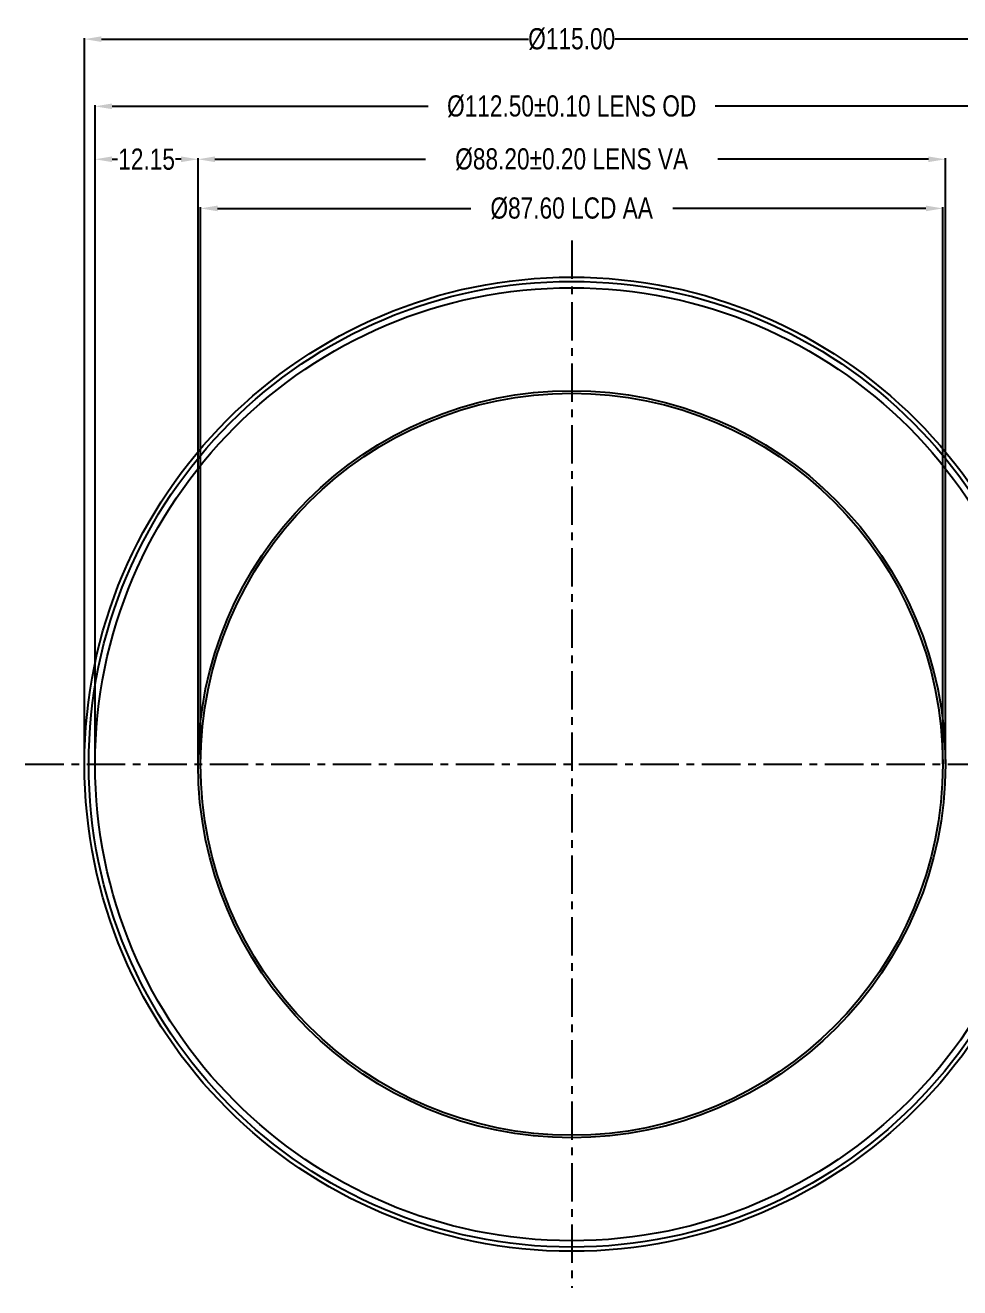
# Model space of a CAD drawing. Header units: inches. Extents: x -81 to 540, y -463 to 100.
# Drawn here: x -81 to 29.3, y -48.9 to 100.2 of the extents above; entities that cross this region are included whole.
import ezdxf

# ---------------------------------------------------------------- set-up
doc = ezdxf.new("R2010")
doc.units = ezdxf.units.IN
doc.header["$LTSCALE"] = 1.21
doc.header["$MEASUREMENT"] = 0
doc.header["$PDMODE"] = 3
doc.header["$PDSIZE"] = 0.3125
doc.linetypes.add('CENTER', pattern=[2, 1.25, -0.25, 0.25, -0.25])
doc.layers.get('0').update_dxf_attribs({"linetype": 'CONTINUOUS'})
doc.layers.get('Defpoints').update_dxf_attribs({"linetype": 'CONTINUOUS'})
doc.layers.add('DIM', color=3, linetype='CONTINUOUS')
doc.styles.get("Standard").update_dxf_attribs({"font": 'txt', "width": 0.8})
doc.dimstyles.get("Standard").update_dxf_attribs({"dimtxt": 0.15625, "dimasz": 0.1875, "dimexe": 0.125, "dimexo": 0.0625, "dimgap": 0.09, "dimtad": 0, "dimtih": 1, "dimtoh": 1, "dimzin": 4, "dimdsep": 46, "dimtxsty": 'STANDARD', "dimblk": '_FILLED', "dimblk1": '_FILLED', "dimblk2": '_FILLED', "dimcen": 0.09, "dimazin": 1, "dimtp": 0.01, "dimtm": 0.01, "dimtfac": 1, "dimtofl": 0, "dimtmove": 0, "dimatfit": 3, "dimldrblk": '_FILLED', "dimfxl": 1, "dimtolj": 1, "dimtzin": 4, "dimarcsym": 0})

# ---------------------------------------------------------------- blocks, each defined once
blk = doc.blocks.new('_FILLED')
at = {"color": 0, "linetype": 'ByBlock'}
blk.add_solid([(0, 0), (-1, 0.167), (-1, -0.167)], dxfattribs=at)
blk = doc.blocks.new('*D1')
at = {"layer": 'Defpoints', "color": 0}
for p in [(27.63, 84.34), (-60.57, 12.92), (27.63, 12.92)]:
    blk.add_point(p, dxfattribs=at)
at = {"layer": 'DIM', "color": 0, "lineweight": -2}
for p, q in [((-60.57, 12.99), (-60.57, 84.46)), ((-58.57, 84.34), (-33.73, 84.34)), ((25.63, 84.34), (0.79, 84.34)), ((27.63, 12.99), (27.63, 84.46))]:
    blk.add_line(p, q, dxfattribs=at)
at = {"layer": 'DIM', "color": 0, "lineweight": -2, "xscale": 2, "yscale": 2, "zscale": 2, "rotation": 180}
blk.add_blockref('_FILLED', (-60.57, 84.34), dxfattribs=at)
at = {"layer": 'DIM', "color": 0, "lineweight": -2, "xscale": 2, "yscale": 2, "zscale": 2}
blk.add_blockref('_FILLED', (27.63, 84.34), dxfattribs=at)
at = {"layer": 'DIM', "color": 0, "insert": (-16.47, 84.34), "char_height": 2.5, "attachment_point": 5}
blk.add_mtext('\\A1;%%C88.20%%p0.20 LENS VA', dxfattribs=at)
blk = doc.blocks.new('*D41')
at = {"layer": 'Defpoints', "color": 0}
for p in [(27.33, 78.54), (-60.27, 12.92), (27.33, 12.92)]:
    blk.add_point(p, dxfattribs=at)
at = {"layer": 'DIM', "color": 0, "lineweight": -2}
for p, q in [((-60.27, 12.99), (-60.27, 78.67)), ((-58.27, 78.54), (-28.39, 78.54)), ((25.33, 78.54), (-4.55, 78.54)), ((27.33, 12.99), (27.33, 78.67))]:
    blk.add_line(p, q, dxfattribs=at)
at = {"layer": 'DIM', "color": 0, "lineweight": -2, "xscale": 2, "yscale": 2, "zscale": 2, "rotation": 180}
blk.add_blockref('_FILLED', (-60.27, 78.54), dxfattribs=at)
at = {"layer": 'DIM', "color": 0, "lineweight": -2, "xscale": 2, "yscale": 2, "zscale": 2}
blk.add_blockref('_FILLED', (27.33, 78.54), dxfattribs=at)
at = {"layer": 'DIM', "color": 0, "insert": (-16.47, 78.54), "char_height": 2.5, "attachment_point": 5}
blk.add_mtext('\\A1;%%C87.60 LCD AA', dxfattribs=at)
blk = doc.blocks.new('*D42')
at = {"layer": 'Defpoints', "color": 0}
for p in [(39.78, 90.59), (-72.72, 12.92), (39.78, 12.92)]:
    blk.add_point(p, dxfattribs=at)
at = {"layer": 'DIM', "color": 0, "lineweight": -2}
for p, q in [((-72.72, 12.99), (-72.72, 90.72)), ((-70.72, 90.59), (-33.39, 90.59)), ((37.78, 90.59), (0.45, 90.59)), ((39.78, 12.99), (39.78, 90.72))]:
    blk.add_line(p, q, dxfattribs=at)
at = {"layer": 'DIM', "color": 0, "lineweight": -2, "xscale": 2, "yscale": 2, "zscale": 2, "rotation": 180}
blk.add_blockref('_FILLED', (-72.72, 90.59), dxfattribs=at)
at = {"layer": 'DIM', "color": 0, "lineweight": -2, "xscale": 2, "yscale": 2, "zscale": 2}
blk.add_blockref('_FILLED', (39.78, 90.59), dxfattribs=at)
at = {"layer": 'DIM', "color": 0, "insert": (-16.47, 90.59), "char_height": 2.5, "attachment_point": 5}
blk.add_mtext('\\A1;%%C112.50%%p0.10 LENS OD', dxfattribs=at)
blk = doc.blocks.new('*D43')
at = {"layer": 'Defpoints', "color": 0}
for p in [(41.03, 98.52), (-73.97, 12.92), (41.03, 12.92)]:
    blk.add_point(p, dxfattribs=at)
at = {"layer": 'DIM', "color": 0, "lineweight": -2}
for p, q in [((-73.97, 12.99), (-73.97, 98.65)), ((-71.97, 98.52), (-21.56, 98.52)), ((39.03, 98.52), (-11.38, 98.52)), ((41.03, 12.99), (41.03, 98.65))]:
    blk.add_line(p, q, dxfattribs=at)
at = {"layer": 'DIM', "color": 0, "lineweight": -2, "xscale": 2, "yscale": 2, "zscale": 2, "rotation": 180}
blk.add_blockref('_FILLED', (-73.97, 98.52), dxfattribs=at)
at = {"layer": 'DIM', "color": 0, "lineweight": -2, "xscale": 2, "yscale": 2, "zscale": 2}
blk.add_blockref('_FILLED', (41.03, 98.52), dxfattribs=at)
at = {"layer": 'DIM', "color": 0, "insert": (-16.47, 98.52), "char_height": 2.5, "attachment_point": 5}
blk.add_mtext('\\A1;%%C115.00', dxfattribs=at)
blk = doc.blocks.new('*D44')
at = {"layer": 'Defpoints', "color": 0}
for p in [(-72.72, 84.34), (-72.72, 84.34), (-60.57, 84.34)]:
    blk.add_point(p, dxfattribs=at)
at = {"layer": 'DIM', "color": 0, "lineweight": -2}
for p, q in [((-72.72, 84.4), (-72.72, 84.46)), ((-70.72, 84.34), (-70.07, 84.34)), ((-62.57, 84.34), (-63.22, 84.34)), ((-60.57, 84.4), (-60.57, 84.46))]:
    blk.add_line(p, q, dxfattribs=at)
at = {"layer": 'DIM', "color": 0, "lineweight": -2, "xscale": 2, "yscale": 2, "zscale": 2, "rotation": 180}
blk.add_blockref('_FILLED', (-72.72, 84.34), dxfattribs=at)
at = {"layer": 'DIM', "color": 0, "lineweight": -2, "xscale": 2, "yscale": 2, "zscale": 2}
blk.add_blockref('_FILLED', (-60.57, 84.34), dxfattribs=at)
at = {"layer": 'DIM', "color": 0, "insert": (-66.64, 84.34), "char_height": 2.5, "attachment_point": 5}
blk.add_mtext('\\A1;12.15', dxfattribs=at)

msp = doc.modelspace()

# ---------------------------------------------------------------- linework, layer by layer
at = {"color": 7, "linetype": 'Continuous'}
for radius in [57.5, 57, 56.25, 44.1, 43.8]:
    msp.add_circle((-16.469, 12.923), radius, dxfattribs=at)
at = {"layer": 'DIM', "color": 6, "linetype": 'CENTER', "ltscale": 3}
for p, q in [((-16.469, 74.749), (-16.469, -48.876)), ((-80.961, 12.923), (46.42, 12.923))]:
    msp.add_line(p, q, dxfattribs=at)

# ---------------------------------------------------------------- dimensions: what is measured, and where the dimension line sits
at = {"layer": 'DIM'}
for base, p1, p2, override, picture, middle in [((41.031, 98.521), (-73.969, 12.923), (41.031, 12.923), {"dimtxt": 2.5, "dimasz": 2, "dimtih": 0, "dimtoh": 0, "dimzin": 0, "dimpost": '%%C<>', "dimblk": '_FILLED', "dimcen": 0.198, "dimadec": 0, "dimazin": 0, "dimtp": 0, "dimtm": 0, "dimtdec": 4, "dimtzin": 0}, '*D43', (-16.469, 98.521)), ((39.781, 90.594), (-72.719, 12.923), (39.781, 12.923), {"dimtxt": 2.5, "dimasz": 2, "dimtih": 0, "dimtoh": 0, "dimzin": 0, "dimpost": '%%C<> LENS OD', "dimblk": '_FILLED', "dimcen": 0.198, "dimadec": 0, "dimazin": 0, "dimtol": 1, "dimtp": 0.1, "dimtm": 0.1, "dimtzin": 0}, '*D42', (-16.469, 90.594)), ((27.631, 84.337), (-60.569, 12.923), (27.631, 12.923), {"dimtxt": 2.5, "dimasz": 2, "dimtih": 0, "dimtoh": 0, "dimzin": 0, "dimpost": '%%C<> LENS VA', "dimblk": '_FILLED', "dimcen": 0.198, "dimadec": 0, "dimazin": 0, "dimtol": 1, "dimtp": 0.2, "dimtm": 0.2, "dimtzin": 0}, '*D1', (-16.469, 84.337)), ((-72.719, 84.337), (-60.569, 84.337), (-72.719, 84.337), {"dimtxt": 2.5, "dimasz": 2, "dimtih": 0, "dimtoh": 0, "dimzin": 0, "dimcen": 0.198, "dimadec": 0, "dimazin": 0, "dimtp": 0, "dimtm": 0, "dimtdec": 4, "dimtzin": 0}, '*D44', (-66.644, 84.337)), ((27.331, 78.545), (-60.269, 12.923), (27.331, 12.923), {"dimtxt": 2.5, "dimasz": 2, "dimtih": 0, "dimtoh": 0, "dimzin": 0, "dimpost": '%%C<> LCD AA', "dimblk": '_FILLED', "dimcen": 0.198, "dimadec": 0, "dimazin": 0, "dimtp": 0, "dimtm": 0, "dimtdec": 4, "dimtzin": 0}, '*D41', (-16.469, 78.545))]:
    dim = msp.add_linear_dim(base=base, p1=p1, p2=p2, dimstyle='STANDARD', override=override, dxfattribs=at)
    dim.commit()
    dim.dimension.update_dxf_attribs({"geometry": picture, "text_midpoint": middle})

doc.saveas('drawing.dxf')
